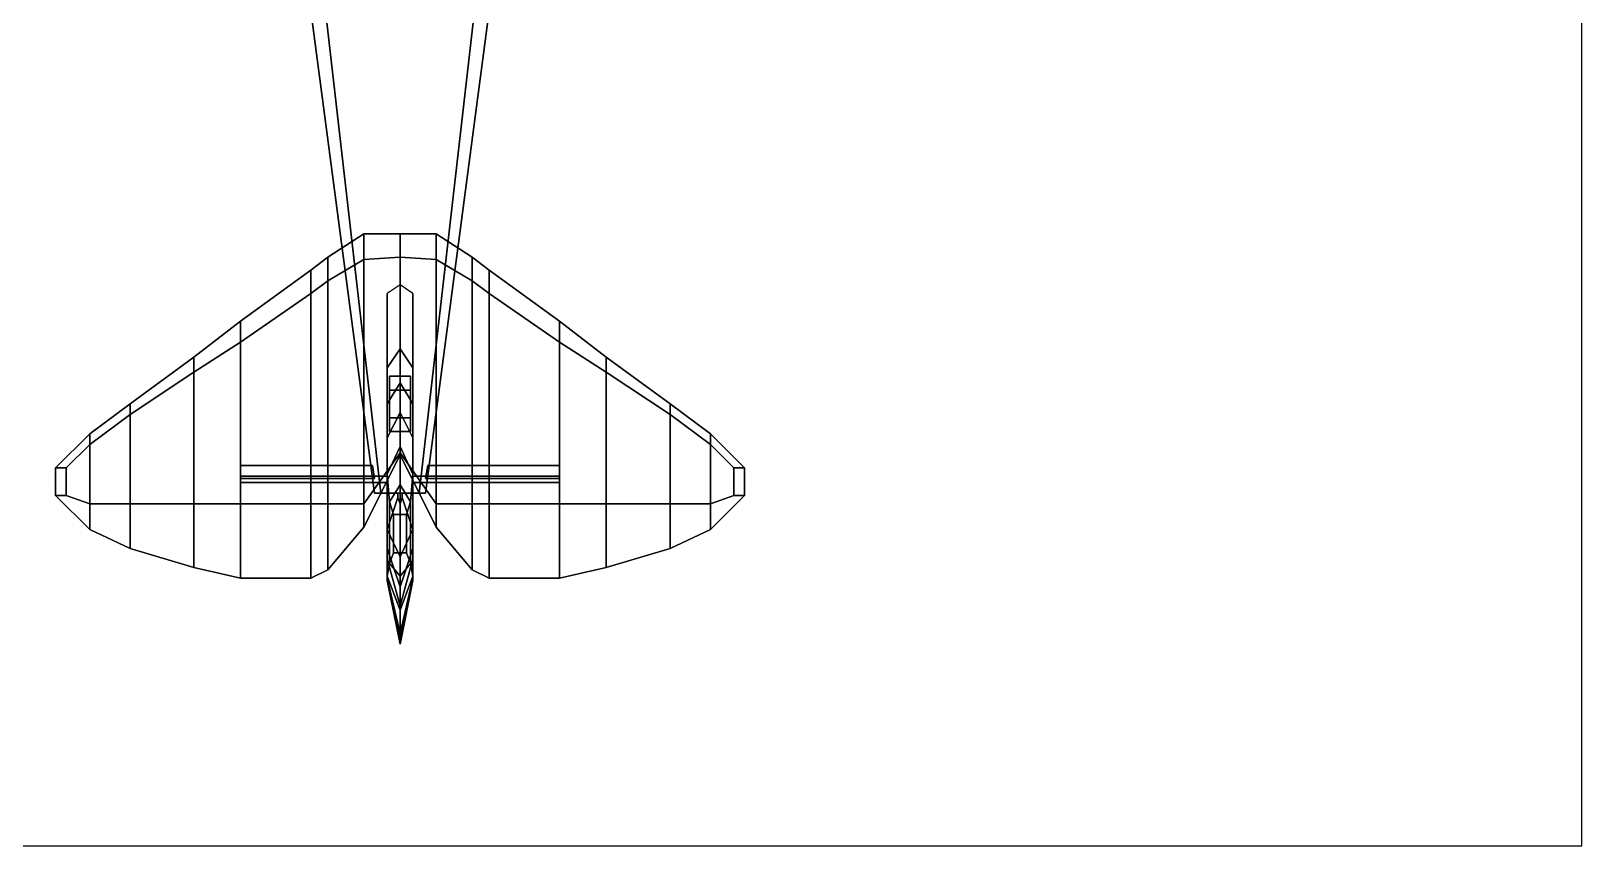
# Model space of a CAD drawing. Header units: millimetres. Extents: x -6 to 5.6, y -5.2 to 13.7.
# Drawn here: x -1.74 to 5.56, y -5.23 to -1.4 of the extents above; entities that cross this region are included whole.
import ezdxf

# ---------------------------------------------------------------- set-up
doc = ezdxf.new("R2010")
doc.units = ezdxf.units.MM
doc.header["$XCLIPFRAME"] = 2
for name, color, linetype in [('drawing', 9, 'Continuous'), ('wing1', 5, 'Continuous'), ('wing2', 5, 'Continuous')]:
    doc.layers.add(name, color=color, linetype=linetype)
picture_1 = doc.add_image_def('image1.gif', size_in_pixel=(1203, 979))

msp = doc.modelspace()

# ---------------------------------------------------------------- linework, layer by layer
for points in [[(-0.09, -3.57, -0.05), (-0.12, -3.57, 0.02), (-0.42, -1.3, -0.34), (-0.35, -1.3, -0.46)], [(-0.12, -3.57, 0.02), (-0.12, -3.57, 0.47), (-0.42, -1.3, 0.47), (-0.42, -1.3, -0.34)], [(-0.12, -3.57, 0.47), (-0.09, -3.57, 0.6), (-0.35, -1.3, 0.69), (-0.42, -1.3, 0.47)], [(0.09, -3.57, -0.05), (-0.09, -3.57, -0.05), (-0.35, -1.3, -0.46), (0.35, -1.3, -0.46)], [(-0.09, -3.57, 0.6), (0.09, -3.57, 0.6), (0.35, -1.3, 0.69), (-0.35, -1.3, 0.69)], [(0.12, -3.57, 0.02), (0.09, -3.57, -0.05), (0.35, -1.3, -0.46), (0.42, -1.3, -0.34)], [(0.09, -3.57, 0.6), (0.12, -3.57, 0.47), (0.42, -1.3, 0.47), (0.35, -1.3, 0.69)], [(0.12, -3.57, 0.47), (0.12, -3.57, 0.02), (0.42, -1.3, -0.34), (0.42, -1.3, 0.47)], [(0, -2.89, 0.7), (0, -2.59, 0.56), (-0.06, -2.63, 0.56), (-0.06, -2.98, 0.7)], [(0.06, -2.98, 0.7), (0.06, -2.63, 0.56), (0, -2.59, 0.56), (0, -2.89, 0.7)], [(-0.06, -2.63, 0.56), (-0.06, -3.98, 0.56), (-0.06, -3.98, 0.7), (-0.06, -2.98, 0.7)], [(0.06, -3.98, 0.7), (0.06, -3.98, 0.56), (0.06, -2.63, 0.56), (0.06, -2.98, 0.7)], [(-0.06, -3.05, -0.33), (-0.06, -3.05, -0.29), (-0.06, -2.8, -0.18), (-0.06, -2.76, -0.19)], [(-0.06, -2.76, -0.19), (-0.06, -2.8, -0.18), (-0.06, -3.05, -0.29), (-0.06, -3.05, -0.33)], [(0.06, -2.76, -0.19), (0.06, -2.8, -0.18), (0.06, -3.05, -0.29), (0.06, -3.05, -0.33)], [(0.06, -3.05, -0.33), (0.06, -3.05, -0.29), (0.06, -2.8, -0.18), (0.06, -2.76, -0.19)], [(0, -3.05, 0.86), (0, -2.89, 0.7), (-0.06, -2.98, 0.7), (-0.06, -3.15, 0.86)], [(0.06, -3.15, 0.86), (0.06, -2.98, 0.7), (0, -2.89, 0.7), (0, -3.05, 0.86)], [(-0.06, -2.98, 0.7), (-0.06, -3.98, 0.7), (-0.06, -3.98, 0.86), (-0.06, -3.15, 0.86)], [(0.06, -3.98, 0.86), (0.06, -3.98, 0.7), (0.06, -2.98, 0.7), (0.06, -3.15, 0.86)], [(0, -3.19, 1.06), (0, -3.05, 0.86), (-0.06, -3.15, 0.86), (-0.06, -3.31, 1.06)], [(-0.06, -3.05, -0.29), (-0.06, -3.08, -0.29), (-0.06, -3.19, -0.11), (-0.06, -3.16, -0.12)], [(-0.06, -3.16, -0.12), (-0.06, -3.19, -0.11), (-0.06, -3.08, -0.29), (-0.06, -3.05, -0.29)], [(-0.06, -3.05, -0.33), (-0.06, -3.05, -0.29), (-0.06, -3.08, -0.29), (-0.06, -3.17, -0.42)], [(-0.06, -3.17, -0.42), (-0.06, -3.08, -0.29), (-0.06, -3.05, -0.29), (-0.06, -3.05, -0.33)], [(0.05, -3.085, -0.2874), (0.05, -3.02, -0.4), (-0.05, -3.02, -0.4), (-0.05, -3.085, -0.2874)], [(0.05, -3.02, -0.4), (0.05, -3.085, -0.5126), (-0.05, -3.085, -0.5126), (-0.05, -3.02, -0.4)], [(-0.05, -3.215, -0.2874), (-0.05, -3.085, -0.2874), (-0.05, -3.02, -0.4), (-0.05, -3.28, -0.4)], [(-0.05, -3.28, -0.4), (-0.05, -3.02, -0.4), (-0.05, -3.085, -0.5126), (-0.05, -3.215, -0.5126)], [(0.06, -3.31, 1.06), (0.06, -3.15, 0.86), (0, -3.05, 0.86), (0, -3.19, 1.06)], [(0.05, -3.28, -0.4), (0.05, -3.02, -0.4), (0.05, -3.085, -0.2874), (0.05, -3.215, -0.2874)], [(0.05, -3.215, -0.5126), (0.05, -3.085, -0.5126), (0.05, -3.02, -0.4), (0.05, -3.28, -0.4)], [(0.06, -3.16, -0.12), (0.06, -3.19, -0.11), (0.06, -3.08, -0.29), (0.06, -3.05, -0.29)], [(0.06, -3.05, -0.29), (0.06, -3.08, -0.29), (0.06, -3.19, -0.11), (0.06, -3.16, -0.12)], [(0.06, -3.17, -0.42), (0.06, -3.08, -0.29), (0.06, -3.05, -0.29), (0.06, -3.05, -0.33)], [(0.06, -3.05, -0.33), (0.06, -3.05, -0.29), (0.06, -3.08, -0.29), (0.06, -3.17, -0.42)], [(0.05, -3.215, -0.2874), (0.05, -3.085, -0.2874), (-0.05, -3.085, -0.2874), (-0.05, -3.215, -0.2874)], [(0.05, -3.085, -0.5126), (0.05, -3.215, -0.5126), (-0.05, -3.215, -0.5126), (-0.05, -3.085, -0.5126)], [(-0.06, -3.15, 0.86), (-0.06, -3.98, 0.86), (-0.06, -3.97, 1.06), (-0.06, -3.31, 1.06)], [(0, -3.35, 1.29), (0, -3.19, 1.06), (-0.06, -3.31, 1.06), (-0.06, -3.48, 1.29)], [(0.06, -3.48, 1.29), (0.06, -3.31, 1.06), (0, -3.19, 1.06), (0, -3.35, 1.29)], [(0.06, -3.97, 1.06), (0.06, -3.98, 0.86), (0.06, -3.15, 0.86), (0.06, -3.31, 1.06)], [(0.05, -3.28, -0.4), (0.05, -3.215, -0.2874), (-0.05, -3.215, -0.2874), (-0.05, -3.28, -0.4)], [(0.05, -3.215, -0.5126), (0.05, -3.28, -0.4), (-0.05, -3.28, -0.4), (-0.05, -3.215, -0.5126)], [(-0.06, -3.31, 1.06), (-0.06, -3.97, 1.06), (-0.06, -3.96, 1.29), (-0.06, -3.48, 1.29)], [(0, -3.53, 1.45), (0, -3.35, 1.29), (-0.06, -3.48, 1.29), (-0.05, -3.61, 1.45)], [(0.05, -3.61, 1.45), (0.06, -3.48, 1.29), (0, -3.35, 1.29), (0, -3.53, 1.45)], [(0.06, -3.96, 1.29), (0.06, -3.97, 1.06), (0.06, -3.31, 1.06), (0.06, -3.48, 1.29)], [(-0.06, -3.48, 1.29), (-0.06, -3.96, 1.29), (-0.05, -3.9, 1.45), (-0.05, -3.61, 1.45)], [(0.05, -3.9, 1.45), (0.06, -3.96, 1.29), (0.06, -3.48, 1.29), (0.05, -3.61, 1.45)], [(-0.12, -3.57, 0.47), (-0.06, -3.57, 0.45), (-0.06, -3.57, 0.56), (-0.09, -3.57, 0.6)], [(-0.12, -3.57, 0.02), (-0.06, -3.57, 0.06), (-0.06, -3.57, 0.45), (-0.12, -3.57, 0.47)], [(-0.09, -3.57, -0.05), (-0.01, -3.57, -0.05), (-0.06, -3.57, 0.06), (-0.12, -3.57, 0.02)], [(-0.09, -3.57, 0.6), (-0.06, -3.57, 0.56), (0.06, -3.57, 0.56), (0.09, -3.57, 0.6)], [(-0.01, -3.57, -0.05), (-0.01, -3.59, -0.05), (-0.06, -3.74, 0.06), (-0.06, -3.57, 0.06)], [(-0.06, -3.57, 0.06), (-0.06, -3.74, 0.06), (-0.06, -3.83, 0.15), (-0.06, -3.57, 0.15)], [(-0.06, -3.57, 0.15), (-0.06, -3.83, 0.15), (-0.06, -3.88, 0.22), (-0.06, -3.57, 0.22)], [(-0.06, -3.57, 0.22), (-0.06, -3.88, 0.22), (-0.06, -3.97, 0.45), (-0.06, -3.57, 0.45)], [(-0.06, -3.57, 0.45), (-0.06, -3.97, 0.45), (-0.06, -3.98, 0.56), (-0.06, -3.57, 0.56)], [(0, -3.67, 1.51), (0, -3.53, 1.45), (-0.05, -3.61, 1.45), (-0.03, -3.67, 1.5)], [(0, -3.57, -0.05), (0, -3.62, -0.05), (-0.01, -3.59, -0.05), (-0.01, -3.57, -0.05)], [(0.03, -3.67, 1.5), (0.05, -3.61, 1.45), (0, -3.53, 1.45), (0, -3.67, 1.51)], [(0.01, -3.57, -0.05), (0.01, -3.59, -0.05), (0, -3.62, -0.05), (0, -3.57, -0.05)], [(0.06, -3.74, 0.06), (0.01, -3.59, -0.05), (0.01, -3.57, -0.05), (0.06, -3.57, 0.06)], [(0.06, -3.57, 0.06), (0.01, -3.57, -0.05), (0.09, -3.57, -0.05), (0.12, -3.57, 0.02)], [(0.06, -3.97, 0.45), (0.06, -3.88, 0.22), (0.06, -3.57, 0.22), (0.06, -3.57, 0.45)], [(0.06, -3.88, 0.22), (0.06, -3.83, 0.15), (0.06, -3.57, 0.15), (0.06, -3.57, 0.22)], [(0.06, -3.83, 0.15), (0.06, -3.74, 0.06), (0.06, -3.57, 0.06), (0.06, -3.57, 0.15)], [(0.06, -3.98, 0.56), (0.06, -3.97, 0.45), (0.06, -3.57, 0.45), (0.06, -3.57, 0.56)], [(0.06, -3.57, 0.56), (0.06, -3.57, 0.45), (0.12, -3.57, 0.47), (0.09, -3.57, 0.6)], [(0.06, -3.57, 0.45), (0.06, -3.57, 0.06), (0.12, -3.57, 0.02), (0.12, -3.57, 0.47)], [(-0.06, -3.74, 0.06), (-0.01, -3.59, -0.05), (0, -3.62, -0.05), (0, -3.87, 0.06)], [(-0.05, -3.61, 1.45), (-0.05, -3.9, 1.45), (-0.03, -3.85, 1.5), (-0.03, -3.67, 1.5)], [(0, -3.87, 0.06), (0, -3.62, -0.05), (0.01, -3.59, -0.05), (0.06, -3.74, 0.06)], [(0.03, -3.85, 1.5), (0.05, -3.9, 1.45), (0.05, -3.61, 1.45), (0.03, -3.67, 1.5)], [(-0.03, -3.67, 1.5), (-0.03, -3.85, 1.5), (0, -3.85, 1.51), (0, -3.67, 1.51)], [(0, -3.67, 1.51), (0, -3.85, 1.51), (0.03, -3.85, 1.5), (0.03, -3.67, 1.5)], [(-0.06, -3.83, 0.15), (-0.06, -3.74, 0.06), (0, -3.87, 0.06), (0, -4.01, 0.15)], [(0, -4.01, 0.15), (0, -3.87, 0.06), (0.06, -3.74, 0.06), (0.06, -3.83, 0.15)], [(-0.06, -3.88, 0.22), (-0.06, -3.83, 0.15), (0, -4.01, 0.15), (0, -4.1, 0.22)], [(-0.03, -3.85, 1.5), (-0.05, -3.9, 1.45), (0, -3.96, 1.45), (0, -3.85, 1.51)], [(0, -4.1, 0.22), (0, -4.01, 0.15), (0.06, -3.83, 0.15), (0.06, -3.88, 0.22)], [(0, -3.85, 1.51), (0, -3.96, 1.45), (0.05, -3.9, 1.45), (0.03, -3.85, 1.5)], [(-0.06, -3.97, 0.45), (-0.06, -3.88, 0.22), (0, -4.1, 0.22), (0, -4.25, 0.45)], [(-0.05, -3.9, 1.45), (-0.06, -3.96, 1.29), (0, -4.12, 1.29), (0, -3.96, 1.45)], [(0, -4.25, 0.45), (0, -4.1, 0.22), (0.06, -3.88, 0.22), (0.06, -3.97, 0.45)], [(0, -3.96, 1.45), (0, -4.12, 1.29), (0.06, -3.96, 1.29), (0.05, -3.9, 1.45)], [(-0.06, -3.96, 1.29), (-0.06, -3.97, 1.06), (0, -4.23, 1.06), (0, -4.12, 1.29)], [(-0.06, -3.98, 0.56), (-0.06, -3.97, 0.45), (0, -4.25, 0.45), (0, -4.28, 0.56)], [(-0.06, -3.97, 1.06), (-0.06, -3.98, 0.86), (0, -4.28, 0.86), (0, -4.23, 1.06)], [(-0.06, -3.98, 0.7), (-0.06, -3.98, 0.56), (0, -4.28, 0.56), (0, -4.28, 0.7)], [(-0.06, -3.98, 0.86), (-0.06, -3.98, 0.7), (0, -4.28, 0.7), (0, -4.28, 0.86)], [(0, -4.12, 1.29), (0, -4.23, 1.06), (0.06, -3.97, 1.06), (0.06, -3.96, 1.29)], [(0, -4.23, 1.06), (0, -4.28, 0.86), (0.06, -3.98, 0.86), (0.06, -3.97, 1.06)], [(0, -4.28, 0.56), (0, -4.25, 0.45), (0.06, -3.97, 0.45), (0.06, -3.98, 0.56)], [(0, -4.28, 0.7), (0, -4.28, 0.56), (0.06, -3.98, 0.56), (0.06, -3.98, 0.7)], [(0, -4.28, 0.86), (0, -4.28, 0.7), (0.06, -3.98, 0.7), (0.06, -3.98, 0.86)]]:
    msp.add_3dface(points)
at = {"layer": 'wing1'}
for points in [[(0.17, -2.35, 0.47), (0, -2.35, 0.47), (0, -2.46, 0.52), (0.17, -2.47, 0.52)], [(0.17, -2.47, 0.38), (0, -2.46, 0.38), (0, -2.35, 0.47), (0.17, -2.35, 0.47)], [(0.34, -2.46, 0.47), (0.17, -2.35, 0.47), (0.17, -2.47, 0.52), (0.34, -2.57, 0.52)], [(0.34, -2.57, 0.38), (0.17, -2.47, 0.38), (0.17, -2.35, 0.47), (0.34, -2.46, 0.47)], [(0, -2.46, 0.52), (0, -3.38, 0.52), (0.17, -3.62, 0.52), (0.17, -2.47, 0.52)], [(0.17, -3.62, 0.38), (0, -3.38, 0.38), (0, -2.46, 0.38), (0.17, -2.47, 0.38)], [(0.17, -2.47, 0.52), (0.17, -3.62, 0.52), (0.34, -3.62, 0.52), (0.34, -2.57, 0.52)], [(0.34, -3.62, 0.38), (0.17, -3.62, 0.38), (0.17, -2.47, 0.38), (0.34, -2.57, 0.38)], [(0.42, -2.52, 0.47), (0.34, -2.46, 0.47), (0.34, -2.57, 0.52), (0.42, -2.63, 0.52)], [(0.42, -2.63, 0.38), (0.34, -2.57, 0.38), (0.34, -2.46, 0.47), (0.42, -2.52, 0.47)], [(0.75, -2.76, 0.47), (0.42, -2.52, 0.47), (0.42, -2.63, 0.52), (0.75, -2.86, 0.52)], [(0.75, -2.86, 0.4), (0.42, -2.63, 0.38), (0.42, -2.52, 0.47), (0.75, -2.76, 0.47)], [(0.34, -2.57, 0.52), (0.34, -3.62, 0.52), (0.42, -3.62, 0.52), (0.42, -2.63, 0.52)], [(0.42, -3.62, 0.38), (0.34, -3.62, 0.38), (0.34, -2.57, 0.38), (0.42, -2.63, 0.38)], [(0.42, -2.63, 0.52), (0.42, -3.62, 0.52), (0.75, -3.62, 0.52), (0.75, -2.86, 0.52)], [(0.75, -3.62, 0.4), (0.42, -3.62, 0.38), (0.42, -2.63, 0.38), (0.75, -2.86, 0.4)], [(0.97, -2.93, 0.47), (0.75, -2.76, 0.47), (0.75, -2.86, 0.52), (0.97, -3, 0.52)], [(0.97, -3, 0.4), (0.75, -2.86, 0.4), (0.75, -2.76, 0.47), (0.97, -2.93, 0.47)], [(0.75, -2.86, 0.52), (0.75, -3.62, 0.52), (0.97, -3.62, 0.52), (0.97, -3, 0.52)], [(0.97, -3.62, 0.4), (0.75, -3.62, 0.4), (0.75, -2.86, 0.4), (0.97, -3, 0.4)], [(1.27, -3.15, 0.47), (0.97, -2.93, 0.47), (0.97, -3, 0.52), (1.27, -3.2, 0.52)], [(1.27, -3.2, 0.4), (0.97, -3, 0.4), (0.97, -2.93, 0.47), (1.27, -3.15, 0.47)], [(0.97, -3, 0.52), (0.97, -3.62, 0.52), (1.27, -3.62, 0.52), (1.27, -3.2, 0.52)], [(1.27, -3.62, 0.4), (0.97, -3.62, 0.4), (0.97, -3, 0.4), (1.27, -3.2, 0.4)], [(1.46, -3.29, 0.47), (1.27, -3.15, 0.47), (1.27, -3.2, 0.52), (1.46, -3.34, 0.52)], [(1.46, -3.34, 0.41), (1.27, -3.2, 0.4), (1.27, -3.15, 0.47), (1.46, -3.29, 0.47)], [(1.27, -3.2, 0.52), (1.27, -3.62, 0.52), (1.46, -3.62, 0.52), (1.46, -3.34, 0.52)], [(1.46, -3.62, 0.41), (1.27, -3.62, 0.4), (1.27, -3.2, 0.4), (1.46, -3.34, 0.41)], [(1.62, -3.45, 0.47), (1.46, -3.29, 0.47), (1.46, -3.34, 0.52), (1.57, -3.45, 0.52)], [(1.57, -3.45, 0.42), (1.46, -3.34, 0.41), (1.46, -3.29, 0.47), (1.62, -3.45, 0.47)], [(1.46, -3.34, 0.52), (1.46, -3.62, 0.52), (1.57, -3.58, 0.52), (1.57, -3.45, 0.52)], [(1.57, -3.58, 0.42), (1.46, -3.62, 0.41), (1.46, -3.34, 0.41), (1.57, -3.45, 0.42)], [(0.17, -3.62, 0.52), (0, -3.38, 0.52), (0, -3.39, 0.47), (0.17, -3.73, 0.47)], [(0.17, -3.73, 0.47), (0, -3.39, 0.47), (0, -3.38, 0.38), (0.17, -3.62, 0.38)], [(0.75, -3.49, 0.52), (0.75, -3.52, 0.52), (0.06, -3.52, 0.95), (0.06, -3.49, 0.95)], [(0.06, -3.49, 0.95), (0.06, -3.52, 0.95), (0.75, -3.52, 0.52), (0.75, -3.49, 0.52)], [(0.13, -3.44, 0.02), (0.12, -3.5, 0.02), (0.75, -3.5, 0.4), (0.75, -3.44, 0.4)], [(0.75, -3.44, 0.4), (0.75, -3.5, 0.4), (0.12, -3.5, 0.02), (0.13, -3.44, 0.02)], [(1.57, -3.45, 0.52), (1.57, -3.58, 0.52), (1.62, -3.58, 0.47), (1.62, -3.45, 0.47)], [(1.62, -3.45, 0.47), (1.62, -3.58, 0.47), (1.57, -3.58, 0.42), (1.57, -3.45, 0.42)], [(0.34, -3.62, 0.52), (0.17, -3.62, 0.52), (0.17, -3.73, 0.47), (0.34, -3.93, 0.47)], [(0.34, -3.93, 0.47), (0.17, -3.73, 0.47), (0.17, -3.62, 0.38), (0.34, -3.62, 0.38)], [(0.42, -3.62, 0.52), (0.34, -3.62, 0.52), (0.34, -3.93, 0.47), (0.42, -3.97, 0.47)], [(0.42, -3.97, 0.47), (0.34, -3.93, 0.47), (0.34, -3.62, 0.38), (0.42, -3.62, 0.38)], [(0.75, -3.62, 0.52), (0.42, -3.62, 0.52), (0.42, -3.97, 0.47), (0.75, -3.97, 0.47)], [(0.75, -3.97, 0.47), (0.42, -3.97, 0.47), (0.42, -3.62, 0.38), (0.75, -3.62, 0.4)], [(0.97, -3.62, 0.52), (0.75, -3.62, 0.52), (0.75, -3.97, 0.47), (0.97, -3.92, 0.47)], [(0.97, -3.92, 0.47), (0.75, -3.97, 0.47), (0.75, -3.62, 0.4), (0.97, -3.62, 0.4)], [(1.27, -3.62, 0.52), (0.97, -3.62, 0.52), (0.97, -3.92, 0.47), (1.27, -3.83, 0.47)], [(1.27, -3.83, 0.47), (0.97, -3.92, 0.47), (0.97, -3.62, 0.4), (1.27, -3.62, 0.4)], [(1.46, -3.62, 0.52), (1.27, -3.62, 0.52), (1.27, -3.83, 0.47), (1.46, -3.74, 0.47)], [(1.46, -3.74, 0.47), (1.27, -3.83, 0.47), (1.27, -3.62, 0.4), (1.46, -3.62, 0.41)], [(1.57, -3.58, 0.52), (1.46, -3.62, 0.52), (1.46, -3.74, 0.47), (1.62, -3.58, 0.47)], [(1.62, -3.58, 0.47), (1.46, -3.74, 0.47), (1.46, -3.62, 0.41), (1.57, -3.58, 0.42)]]:
    msp.add_3dface(points, dxfattribs=at)
at = {"layer": 'wing2'}
for points in [[(-0.34, -2.57, 0.38), (-0.17, -2.47, 0.38), (-0.17, -2.35, 0.47), (-0.34, -2.46, 0.47)], [(-0.34, -2.46, 0.47), (-0.17, -2.35, 0.47), (-0.17, -2.47, 0.52), (-0.34, -2.57, 0.52)], [(-0.17, -2.47, 0.38), (0, -2.46, 0.38), (0, -2.35, 0.47), (-0.17, -2.35, 0.47)], [(-0.17, -2.35, 0.47), (0, -2.35, 0.47), (0, -2.46, 0.52), (-0.17, -2.47, 0.52)], [(-0.42, -2.63, 0.38), (-0.34, -2.57, 0.38), (-0.34, -2.46, 0.47), (-0.42, -2.52, 0.47)], [(-0.42, -2.52, 0.47), (-0.34, -2.46, 0.47), (-0.34, -2.57, 0.52), (-0.42, -2.63, 0.52)], [(-0.34, -3.62, 0.38), (-0.17, -3.62, 0.38), (-0.17, -2.47, 0.38), (-0.34, -2.57, 0.38)], [(-0.17, -2.47, 0.52), (-0.17, -3.62, 0.52), (-0.34, -3.62, 0.52), (-0.34, -2.57, 0.52)], [(-0.17, -3.62, 0.38), (0, -3.38, 0.38), (0, -2.46, 0.38), (-0.17, -2.47, 0.38)], [(0, -2.46, 0.52), (0, -3.38, 0.52), (-0.17, -3.62, 0.52), (-0.17, -2.47, 0.52)], [(-0.75, -2.86, 0.4), (-0.42, -2.63, 0.38), (-0.42, -2.52, 0.47), (-0.75, -2.76, 0.47)], [(-0.75, -2.76, 0.47), (-0.42, -2.52, 0.47), (-0.42, -2.63, 0.52), (-0.75, -2.86, 0.52)], [(-0.42, -3.62, 0.38), (-0.34, -3.62, 0.38), (-0.34, -2.57, 0.38), (-0.42, -2.63, 0.38)], [(-0.34, -2.57, 0.52), (-0.34, -3.62, 0.52), (-0.42, -3.62, 0.52), (-0.42, -2.63, 0.52)], [(-0.75, -3.62, 0.4), (-0.42, -3.62, 0.38), (-0.42, -2.63, 0.38), (-0.75, -2.86, 0.4)], [(-0.42, -2.63, 0.52), (-0.42, -3.62, 0.52), (-0.75, -3.62, 0.52), (-0.75, -2.86, 0.52)], [(-0.97, -3, 0.4), (-0.75, -2.86, 0.4), (-0.75, -2.76, 0.47), (-0.97, -2.93, 0.47)], [(-0.97, -2.93, 0.47), (-0.75, -2.76, 0.47), (-0.75, -2.86, 0.52), (-0.97, -3, 0.52)], [(-0.97, -3.62, 0.4), (-0.75, -3.62, 0.4), (-0.75, -2.86, 0.4), (-0.97, -3, 0.4)], [(-0.75, -2.86, 0.52), (-0.75, -3.62, 0.52), (-0.97, -3.62, 0.52), (-0.97, -3, 0.52)], [(-1.27, -3.2, 0.4), (-0.97, -3, 0.4), (-0.97, -2.93, 0.47), (-1.27, -3.15, 0.47)], [(-1.27, -3.15, 0.47), (-0.97, -2.93, 0.47), (-0.97, -3, 0.52), (-1.27, -3.2, 0.52)], [(-1.27, -3.62, 0.4), (-0.97, -3.62, 0.4), (-0.97, -3, 0.4), (-1.27, -3.2, 0.4)], [(-0.97, -3, 0.52), (-0.97, -3.62, 0.52), (-1.27, -3.62, 0.52), (-1.27, -3.2, 0.52)], [(-1.46, -3.34, 0.41), (-1.27, -3.2, 0.4), (-1.27, -3.15, 0.47), (-1.46, -3.29, 0.47)], [(-1.46, -3.29, 0.47), (-1.27, -3.15, 0.47), (-1.27, -3.2, 0.52), (-1.46, -3.34, 0.52)], [(-1.46, -3.62, 0.41), (-1.27, -3.62, 0.4), (-1.27, -3.2, 0.4), (-1.46, -3.34, 0.41)], [(-1.27, -3.2, 0.52), (-1.27, -3.62, 0.52), (-1.46, -3.62, 0.52), (-1.46, -3.34, 0.52)], [(-1.57, -3.45, 0.42), (-1.46, -3.34, 0.41), (-1.46, -3.29, 0.47), (-1.62, -3.45, 0.47)], [(-1.62, -3.45, 0.47), (-1.46, -3.29, 0.47), (-1.46, -3.34, 0.52), (-1.57, -3.45, 0.52)], [(-1.57, -3.58, 0.42), (-1.46, -3.62, 0.41), (-1.46, -3.34, 0.41), (-1.57, -3.45, 0.42)], [(-1.46, -3.34, 0.52), (-1.46, -3.62, 0.52), (-1.57, -3.58, 0.52), (-1.57, -3.45, 0.52)], [(-0.17, -3.73, 0.47), (0, -3.39, 0.47), (0, -3.38, 0.38), (-0.17, -3.62, 0.38)], [(-0.17, -3.62, 0.52), (0, -3.38, 0.52), (0, -3.39, 0.47), (-0.17, -3.73, 0.47)], [(-1.62, -3.45, 0.47), (-1.62, -3.58, 0.47), (-1.57, -3.58, 0.42), (-1.57, -3.45, 0.42)], [(-1.57, -3.45, 0.52), (-1.57, -3.58, 0.52), (-1.62, -3.58, 0.47), (-1.62, -3.45, 0.47)], [(-0.75, -3.44, 0.4), (-0.75, -3.5, 0.4), (-0.12, -3.5, 0.02), (-0.13, -3.44, 0.02)], [(-0.13, -3.44, 0.02), (-0.12, -3.5, 0.02), (-0.75, -3.5, 0.4), (-0.75, -3.44, 0.4)], [(-0.06, -3.49, 0.95), (-0.06, -3.52, 0.95), (-0.75, -3.52, 0.52), (-0.75, -3.49, 0.52)], [(-0.75, -3.49, 0.52), (-0.75, -3.52, 0.52), (-0.06, -3.52, 0.95), (-0.06, -3.49, 0.95)], [(-1.62, -3.58, 0.47), (-1.46, -3.74, 0.47), (-1.46, -3.62, 0.41), (-1.57, -3.58, 0.42)], [(-1.57, -3.58, 0.52), (-1.46, -3.62, 0.52), (-1.46, -3.74, 0.47), (-1.62, -3.58, 0.47)], [(-1.46, -3.74, 0.47), (-1.27, -3.83, 0.47), (-1.27, -3.62, 0.4), (-1.46, -3.62, 0.41)], [(-1.46, -3.62, 0.52), (-1.27, -3.62, 0.52), (-1.27, -3.83, 0.47), (-1.46, -3.74, 0.47)], [(-1.27, -3.83, 0.47), (-0.97, -3.92, 0.47), (-0.97, -3.62, 0.4), (-1.27, -3.62, 0.4)], [(-1.27, -3.62, 0.52), (-0.97, -3.62, 0.52), (-0.97, -3.92, 0.47), (-1.27, -3.83, 0.47)], [(-0.97, -3.92, 0.47), (-0.75, -3.97, 0.47), (-0.75, -3.62, 0.4), (-0.97, -3.62, 0.4)], [(-0.97, -3.62, 0.52), (-0.75, -3.62, 0.52), (-0.75, -3.97, 0.47), (-0.97, -3.92, 0.47)], [(-0.75, -3.97, 0.47), (-0.42, -3.97, 0.47), (-0.42, -3.62, 0.38), (-0.75, -3.62, 0.4)], [(-0.75, -3.62, 0.52), (-0.42, -3.62, 0.52), (-0.42, -3.97, 0.47), (-0.75, -3.97, 0.47)], [(-0.42, -3.97, 0.47), (-0.34, -3.93, 0.47), (-0.34, -3.62, 0.38), (-0.42, -3.62, 0.38)], [(-0.42, -3.62, 0.52), (-0.34, -3.62, 0.52), (-0.34, -3.93, 0.47), (-0.42, -3.97, 0.47)], [(-0.34, -3.93, 0.47), (-0.17, -3.73, 0.47), (-0.17, -3.62, 0.38), (-0.34, -3.62, 0.38)], [(-0.34, -3.62, 0.52), (-0.17, -3.62, 0.52), (-0.17, -3.73, 0.47), (-0.34, -3.93, 0.47)]]:
    msp.add_3dface(points, dxfattribs=at)

# ---------------------------------------------------------------- pictures from other files: only their frames are drawn
at = {"layer": 'drawing'}
image = msp.add_image(picture_1, insert=(6.46, 4.25, -13.9), size_in_units=(15.645, 12.7319), rotation=-90, dxfattribs=dict(at, fade=63))
image.dxf.v_pixel = (-0.013005, -1e-18)
image.set_boundary_path([(-0.5, 18.1), (728.45, 909.296)])
image.dxf.flags = 15

doc.saveas('drawing.dxf')
